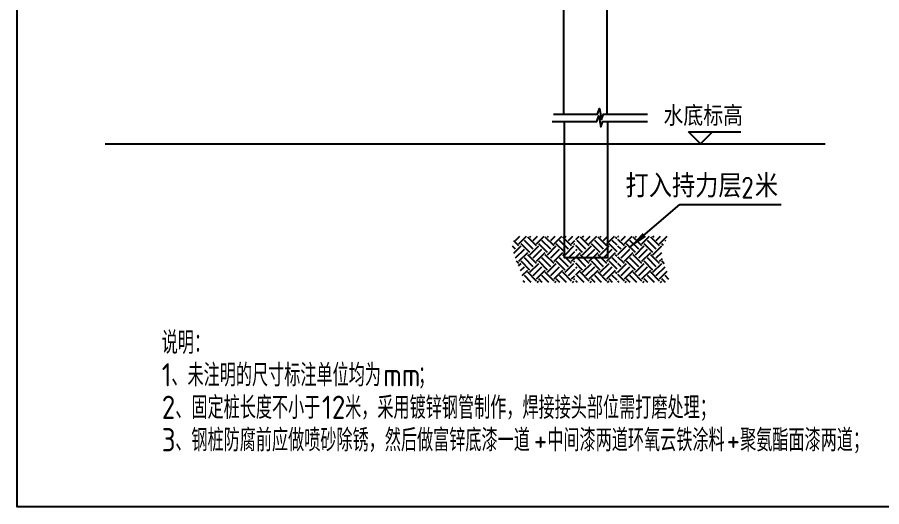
# Model space of a CAD drawing. Extents: x -259369 to -50372, y -155978 to 198088.
# Drawn here: x -107106 to -100588, y 9967 to 13657 of the extents above; entities that cross this region are included whole.
import ezdxf

# ---------------------------------------------------------------- set-up
doc = ezdxf.new("R2010")
doc.units = 0
doc.header["$LTSCALE"] = 1000
doc.header["$MEASUREMENT"] = 0
for name, color, linetype in [('DIM_ELEV', 3, 'Continuous'), ('DIM_LEAD', 3, 'Continuous'), ('DIM_SYMB', 3, 'Continuous'), ('PUB_DIM', 3, 'Continuous'), ('PUB_TEXT', 7, 'Continuous'), ('ZJ', 251, 'Continuous'), ('固定锚', 5, 'Continuous')]:
    doc.layers.add(name, color=color, linetype=linetype)
doc.styles.add('_TCH_DIM', font='SIMPLEX.shx', dxfattribs={"bigfont": 'hztxt.shx'})
doc.styles.get("Standard").update_dxf_attribs({"font": 'gbenor.shx', "bigfont": 'gbcbig.shx'})

msp = doc.modelspace()

# ---------------------------------------------------------------- hatches: boundary and pattern name
at = {"layer": '固定锚'}
h = msp.add_hatch(dxfattribs=at)
h.set_pattern_fill('土壤', color=256, scale=25, angle=45, style=0)
h.set_pattern_definition([(45, (-2881723.08, -392691.79), (1e-14, 132.5825215), [93.75, -93.75]), (45, (-2881747.94, -392666.93), (1e-14, 132.5825215), [93.75, -93.75]), (45, (-2881772.8, -392642.07), (1e-14, 132.5825215), [93.75, -93.75]), (135, (-2881772.8, -392625.5), (-132.5825215, 3e-14), [93.75, -93.75]), (135, (-2881747.94, -392600.64), (-132.5825215, 3e-14), [93.75, -93.75]), (135, (-2881723.08, -392575.78), (-132.5825215, 3e-14), [93.75, -93.75])])
edge = h.paths.add_edge_path()
edge.add_line((-102901.97, 11658.03), (-102901.97, 12007.98))
edge.add_line((-102901.97, 12007.98), (-103341.57, 12007.98))
edge.add_spline(control_points=[(-103341.57, 12007.98), (-103354.38, 11991.46), (-103410.11, 11891.88), (-103288.83, 11748.77), (-103290.86, 11658.03)], knot_values=[89.3823243, 89.3823243, 89.3823243, 89.3823243, 152.2776367, 451.6259949, 451.6259949, 451.6259949, 451.6259949], degree=3, periodic=0)
edge.add_line((-103290.86, 11658.03), (-102901.97, 11658.03))
h.paths.add_polyline_path([(-102583.97, 12007.98), (-102894.97, 12007.98), (-102894.97, 11658.03), (-102583.97, 11658.03)])
edge = h.paths.add_edge_path()
edge.add_spline(control_points=[(-102192.78, 11658.03), (-102191.43, 11675.64), (-102193.06, 11745.11), (-102277.36, 11862.63), (-102224.67, 11959.18), (-102189.75, 12007.98)], knot_values=[54.8628535, 54.8628535, 54.8628535, 54.8628535, 107.9510079, 265.8358938, 429.109482, 429.109482, 429.109482, 429.109482], degree=3, periodic=0)
edge.add_line((-102189.75, 12007.98), (-102576.97, 12007.98))
edge.add_line((-102576.97, 12007.98), (-102576.97, 11658.03))
edge.add_line((-102576.97, 11658.03), (-102192.78, 11658.03))

# ---------------------------------------------------------------- linework, layer by layer
msp.add_lwpolyline([(-107106.17, 17488.07), (-95262.52, 17488.07), (-95262.52, 9967.09), (-107106.17, 9967.09)], close=True)
at = {"layer": 'DIM_ELEV'}
for p, q in [((-101954.75, 12703.07), (-102044.75, 12793.07)), ((-102044.75, 12793.07), (-101649.65, 12793.07)), ((-101954.75, 12703.07), (-101864.75, 12793.07))]:
    msp.add_line(p, q, dxfattribs=at)
at = {"layer": 'DIM_LEAD'}
for p, q in [((-102491.58, 11918.05), (-102109.82, 12245.99)), ((-102109.82, 12245.99), (-101346.12, 12245.99))]:
    msp.add_line(p, q, dxfattribs=at)
msp.add_lwpolyline([(-102491.58, 11918.05, 0, 40, 0), (-102377.8, 12015.79, 0, 0, 0)], format="xyseb", dxfattribs=at)
at = {"layer": 'DIM_SYMB', "linetype": 'Continuous'}
for points in [[(-103072.75, 12872.59), (-102736.47, 12872.59), (-102721.18, 12914.59), (-102706.37, 12830.59), (-102691.47, 12872.59), (-102355.19, 12872.59)], [(-103061.56, 12927.9), (-102730.88, 12927.9), (-102715.59, 12969.9), (-102700.78, 12885.9), (-102685.88, 12927.9), (-102355.19, 12927.9)]]:
    msp.add_lwpolyline(points, dxfattribs=at)
at = {"layer": 'PUB_DIM'}
msp.add_line((-106442.74, 12703.07), (-101014.75, 12703.07), dxfattribs=at)
at = {"layer": 'ZJ', "color": 1, "linetype": 'Continuous'}
for points in [[(-102984.55, 12927.9), (-102984.55, 16838.71), (-102659.55, 16838.71), (-102659.55, 12927.9)], [(-102655.55, 12872.59), (-102655.55, 11843.75), (-102980.55, 11843.75), (-102980.55, 12872.59)]]:
    msp.add_lwpolyline(points, dxfattribs=at)

# ---------------------------------------------------------------- texts
at = {"layer": 'PUB_TEXT', "color": 7, "style": '_TCH_DIM'}
for s, height, p in [('水底标高', 150, (-102233.85, 12838.07)), ('打入持力层', 175, (-102519.69, 12298.49)), ('米', 175, (-101544.69, 12298.49))]:
    msp.add_text(s, height=height, dxfattribs=at).set_placement(p)
at = {"layer": 'PUB_TEXT', "color": 7, "style": '_TCH_DIM', "width": 0.705882}
msp.add_text('2', height=148.75, dxfattribs=at).set_placement((-101644.69, 12298.49))
at = {"layer": 'PUB_TEXT'}
for s, height, p in [('说明：', 168.794, (-106016.85, 11119.26)), ('1', 175, (-106016.85, 10874.26)), ('、未注明的尺寸标注单位均为', 168.7943, (-105943.94, 10874.26)), ('；', 168.79, (-104084.1, 10874.26)), ('mm', 175, (-104346.6, 10874.26)), ('2', 175, (-106016.85, 10629.26)), ('、固定桩长度不小于', 168.794, (-105914.77, 10629.26)), ('12', 175, (-104808.92, 10629.26)), ('米，采用镀锌钢管制作，焊接接头部位需打磨处理；', 168.7943, (-104633.92, 10629.26)), ('3', 175, (-106016.85, 10384.26)), ('、钢桩防腐前应做喷砂除锈，然后做富锌底漆一道', 168.7943, (-105914.77, 10384.26)), ('中间漆两道环氧云铁涂料', 168.7943, (-103109.5, 10384.26)), ('聚氨酯面漆两道；', 168.794, (-101655.82, 10384.26)), ('+', 175, (-103211.58, 10384.26)), ('+', 175, (-101757.9, 10384.26))]:
    msp.add_text(s, height=height, dxfattribs=at).set_placement(p)

doc.saveas('drawing.dxf')
